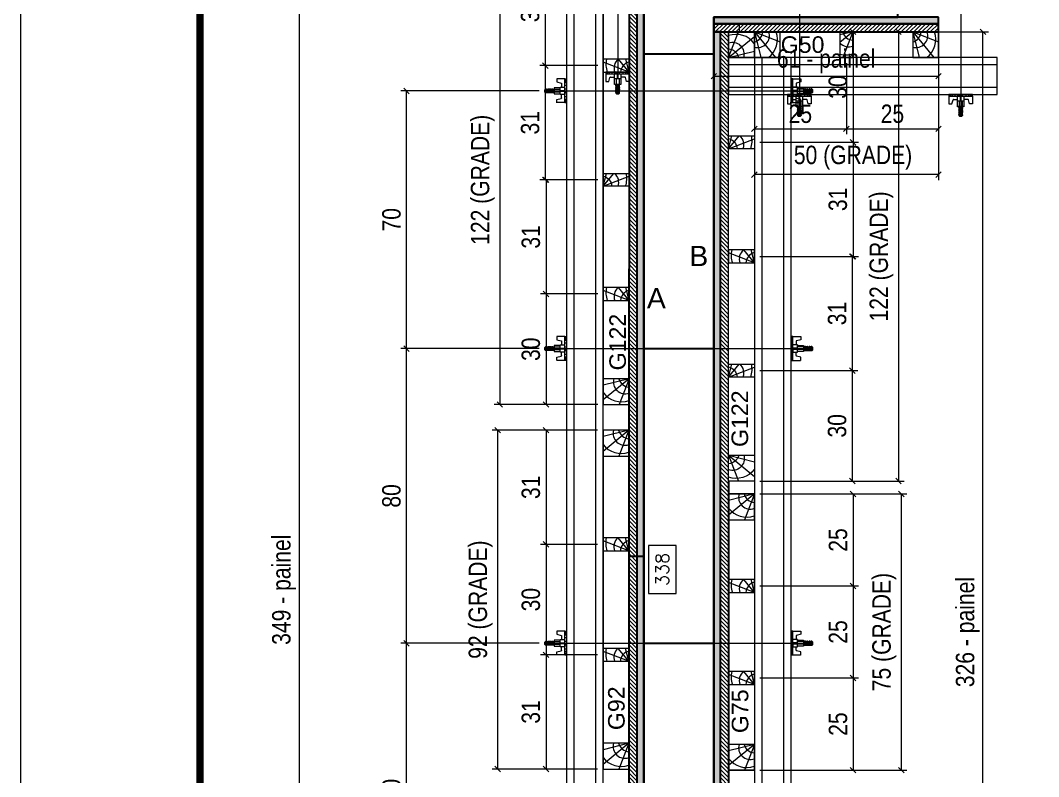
# Model space of a CAD drawing. Extents: x 28748 to 35002, y 14885 to 43501.
# Drawn here: x 28748.3 to 29173.3, y 40691.4 to 41007 of the extents above; entities that cross this region are included whole.
import ezdxf
from ezdxf.enums import TextEntityAlignment as Align

# ---------------------------------------------------------------- set-up
doc = ezdxf.new("R2010")
doc.units = 0
doc.linetypes.add('DASHED', pattern=[0.75, 0.5, -0.25])
for name, color, linetype, lineweight in [('CONCRETO', 251, 'Continuous', 25), ('Folhas', 255, 'Continuous', 9), ('Hachura', 251, 'Continuous', 9), ('Madeira', 126, 'Continuous', 18), ('Perfil Metálico', 224, 'Continuous', 18), ('Sarr 2.2x7', 40, 'Continuous', 9), ('SARRAFO DE PRESSAO', 251, 'DASHED', 9), ('Texto Seção', 7, 'Continuous', 15)]:
    doc.layers.add(name, color=color, linetype=linetype, lineweight=lineweight)
for name, color, linetype in [('COTA', 241, 'Continuous'), ('Painéis', 200, 'Continuous'), ('SARRAFO', 251, 'Continuous'), ('TEXTO_GERAL', 7, 'Continuous')]:
    doc.layers.add(name, color=color, linetype=linetype)
doc.layers.add('FELIPE', color=2, linetype='Continuous', lineweight=13, plot=False)
doc.styles.add('ARIAL', font='arial.ttf')
doc.styles.add('COTA TECNICA 2X', font='techl___.ttf', dxfattribs={"height": 10})
doc.styles.add('ROMANS', font='romans.shx')
doc.styles.add('SANSSERIF', font='sas_____.pfb')
doc.dimstyles.new('Cota Seção interna', dxfattribs={"dimtxt": 7, "dimasz": 6, "dimexe": 0.18, "dimexo": 2, "dimgap": -4, "dimtad": 3, "dimdec": 1, "dimlfac": 0.5, "dimzin": 12, "dimdsep": 46, "dimtxsty": 'ROMANS', "dimblk": 'ARCHTICK', "dimcen": 0.09, "dimse1": 1, "dimse2": 1, "dimsd1": 1, "dimsd2": 1, "dimclrd": 180, "dimclre": 5, "dimclrt": 1, "dimadec": 0, "dimazin": 3, "dimtfac": 1, "dimtdec": 1, "dimtofl": 0, "dimtmove": 0, "dimatfit": 3, "dimldrblk": 'ARCHTICK', "dimfxl": 1, "dimtolj": 1, "dimtzin": 0, "dimarcsym": 0})
doc.dimstyles.new('SECAO PILAR', dxfattribs={"dimtxt": 10, "dimasz": 3, "dimexe": 3, "dimexo": 3, "dimgap": 3, "dimtad": 1, "dimdec": 1, "dimlfac": 0.5, "dimzin": 12, "dimdsep": 46, "dimtxsty": 'COTA TECNICA 2X', "dimblk1": 'OBLIQUE', "dimblk2": 'OBLIQUE', "dimsah": 1, "dimcen": 0.9, "dimclrd": 256, "dimclre": 256, "dimclrt": 256, "dimadec": 1, "dimazin": 3, "dimtfac": 1, "dimtdec": 1, "dimtmove": 0, "dimatfit": 3, "dimfxl": 1, "dimtolj": 1, "dimtzin": 12, "dimarcsym": 0})
pattern_1 = [(315, (151466.5795, 22165.8904), (1.12253202, 1.12253202), [])]

# ---------------------------------------------------------------- blocks, each defined once
blk = doc.blocks.new('9999999999')
at = {"layer": 'Folhas'}
blk.add_lwpolyline([(98138.98, 34190.21), (99623.98, 34190.21), (99623.98, 35240.21), (98138.98, 35240.21)], close=True, dxfattribs=at)
at = {"layer": 'Folhas', "color": 30, "const_width": 3}
blk.add_lwpolyline([(98213.98, 34230.21), (99583.98, 34230.21), (99583.98, 35200.21), (98213.98, 35200.21)], close=True, dxfattribs=at)
blk = doc.blocks.new('*D10')
at = {"layer": 'COTA', "color": 180, "lineweight": -2, "transparency": 16777216}
for p, q in [((128580.3, 31195.84), (128565.3, 31195.84)), ((128565.3, 31195.84), (128565.3, 31169.84)), ((128580.3, 31169.84), (128580.3, 31195.84)), ((128565.3, 31169.84), (128580.3, 31169.84))]:
    blk.add_line(p, q, dxfattribs=at)
at = {"layer": 'Defpoints', "color": 0, "transparency": 16777216}
for p in [(128562.77, 31520.84), (128584.3, 31520.84), (128562.77, 30844.84)]:
    blk.add_point(p, dxfattribs=at)
at = {"layer": 'COTA', "color": 1, "transparency": 16777216, "insert": (128572.8, 31182.84), "char_height": 7, "attachment_point": 5, "rotation": 90, "style": 'ROMANS'}
blk.add_mtext('\\A1;338', dxfattribs=at)
blk = doc.blocks.new('_ArchTick')
at = {"color": 0, "linetype": 'ByBlock', "const_width": 0.15}
blk.add_lwpolyline([(-0.5, -0.5), (0.5, 0.5)], dxfattribs=at)
blk = doc.blocks.new('PONTALETE')
at = {"layer": 'Madeira'}
for q in [(2.71, 7), (7, 5.76), (7, 1.74)]:
    blk.add_line((0, 0), q, dxfattribs=at)
blk.add_lwpolyline([(0, 0), (7, 0), (7, 7), (0, 7)], close=True, dxfattribs=at)
for centre, radius, start, end in [((2.04, 0.06), 6.23, 37.2818, 109.0913), ((1.09, 0.9), 3.19, 343.603, 109.9847), ((-0.21, -0.78), 3.09, 14.6322, 86.0383)]:
    blk.add_arc(centre, radius, start, end, dxfattribs=at)
blk = doc.blocks.new('MEIO PONTALETE')
at = {"layer": 'Madeira'}
for q in [(2.71, 7), (3.5, 2.88), (3.5, 0.87)]:
    blk.add_line((0, 0), q, dxfattribs=at)
blk.add_lwpolyline([(0, 0), (3.5, 0), (3.5, 7), (0, 7)], close=True, dxfattribs=at)
for centre, radius, start, end in [((2.04, 0.06), 6.23, 76.4499, 109.0913), ((1.09, 0.9), 3.19, 40.9063, 109.9847), ((-0.21, -0.78), 3.09, 14.6322, 86.0383)]:
    blk.add_arc(centre, radius, start, end, dxfattribs=at)
blk = doc.blocks.new('_Oblique')
at = {"color": 0, "linetype": 'ByBlock', "lineweight": -2}
blk.add_line((-0.5, -0.5), (0.5, 0.5), dxfattribs=at)
blk = doc.blocks.new('*D16')
at = {"layer": 'COTA', "lineweight": -2, "transparency": 16777216}
for p, q in [((128625.77, 31223.84), (128679.36, 31223.84)), ((128676.36, 31223.84), (128676.36, 31173.88)), ((128625.77, 31173.88), (128679.36, 31173.88))]:
    blk.add_line(p, q, dxfattribs=at)
at = {"layer": 'Defpoints', "color": 0, "transparency": 16777216}
for p in [(128622.77, 31223.84), (128622.77, 31173.88), (128676.36, 31173.88)]:
    blk.add_point(p, dxfattribs=at)
at = {"layer": 'COTA', "lineweight": -2, "transparency": 16777216, "xscale": 3, "yscale": 3, "zscale": 3}
for p, rotation in [((128676.36, 31223.84), 90), ((128676.36, 31173.88), 270)]:
    blk.add_blockref('_Oblique', p, dxfattribs=dict(at, rotation=rotation))
at = {"layer": 'COTA', "transparency": 16777216, "insert": (128668.25, 31198.86), "char_height": 10, "attachment_point": 5, "rotation": 90, "style": 'COTA TECNICA 2X'}
blk.add_mtext('\\A1;25', dxfattribs=at)
blk = doc.blocks.new('*D17')
at = {"layer": 'COTA', "lineweight": -2, "transparency": 16777216}
for p, q in [((128625.77, 31173.88), (128679.36, 31173.88)), ((128676.36, 31173.88), (128676.36, 31123.92)), ((128625.77, 31123.92), (128679.36, 31123.92))]:
    blk.add_line(p, q, dxfattribs=at)
at = {"layer": 'Defpoints', "color": 0, "transparency": 16777216}
for p in [(128622.77, 31173.88), (128622.77, 31123.92), (128676.36, 31123.92)]:
    blk.add_point(p, dxfattribs=at)
at = {"layer": 'COTA', "lineweight": -2, "transparency": 16777216, "xscale": 3, "yscale": 3, "zscale": 3}
for p, rotation in [((128676.36, 31173.88), 90), ((128676.36, 31123.92), 270)]:
    blk.add_blockref('_Oblique', p, dxfattribs=dict(at, rotation=rotation))
at = {"layer": 'COTA', "transparency": 16777216, "insert": (128668.25, 31148.9), "char_height": 10, "attachment_point": 5, "rotation": 90, "style": 'COTA TECNICA 2X'}
blk.add_mtext('\\A1;25', dxfattribs=at)
blk = doc.blocks.new('*D18')
at = {"layer": 'COTA', "lineweight": -2, "transparency": 16777216}
for p, q in [((128625.77, 31123.92), (128679.36, 31123.92)), ((128676.36, 31123.92), (128676.36, 31073.84)), ((128625.77, 31073.84), (128679.36, 31073.84))]:
    blk.add_line(p, q, dxfattribs=at)
at = {"layer": 'Defpoints', "color": 0, "transparency": 16777216}
for p in [(128622.77, 31123.92), (128622.77, 31073.84), (128676.36, 31073.84)]:
    blk.add_point(p, dxfattribs=at)
at = {"layer": 'COTA', "lineweight": -2, "transparency": 16777216, "xscale": 3, "yscale": 3, "zscale": 3}
for p, rotation in [((128676.36, 31123.92), 90), ((128676.36, 31073.84), 270)]:
    blk.add_blockref('_Oblique', p, dxfattribs=dict(at, rotation=rotation))
at = {"layer": 'COTA', "transparency": 16777216, "insert": (128668.25, 31098.88), "char_height": 10, "attachment_point": 5, "rotation": 90, "style": 'COTA TECNICA 2X'}
blk.add_mtext('\\A1;25', dxfattribs=at)
blk = doc.blocks.new('*D19')
at = {"layer": 'COTA', "lineweight": -2, "transparency": 16777216}
for p, q in [((128625.77, 31223.84), (128705.56, 31223.84)), ((128702.56, 31223.84), (128702.56, 31073.84)), ((128625.77, 31073.84), (128705.56, 31073.84))]:
    blk.add_line(p, q, dxfattribs=at)
at = {"layer": 'Defpoints', "color": 0, "transparency": 16777216}
for p in [(128622.77, 31223.84), (128622.77, 31073.84), (128702.56, 31073.84)]:
    blk.add_point(p, dxfattribs=at)
at = {"layer": 'COTA', "lineweight": -2, "transparency": 16777216, "xscale": 3, "yscale": 3, "zscale": 3}
for p, rotation in [((128702.56, 31223.84), 90), ((128702.56, 31073.84), 270)]:
    blk.add_blockref('_Oblique', p, dxfattribs=dict(at, rotation=rotation))
at = {"layer": 'COTA', "transparency": 16777216, "insert": (128693.33, 31148.84), "char_height": 10, "attachment_point": 5, "rotation": 90, "style": 'COTA TECNICA 2X'}
blk.add_mtext('\\A1;75 (GRADE)', dxfattribs=at)
blk = doc.blocks.new('*D29')
at = {"layer": 'COTA', "lineweight": -2, "transparency": 16777216}
for p, q in [((128625.77, 31474.84), (128679.36, 31474.84)), ((128676.36, 31474.84), (128676.36, 31414.84)), ((128625.77, 31414.84), (128679.36, 31414.84))]:
    blk.add_line(p, q, dxfattribs=at)
at = {"layer": 'Defpoints', "color": 0, "transparency": 16777216}
for p in [(128622.77, 31474.84), (128622.77, 31414.84), (128676.36, 31414.84)]:
    blk.add_point(p, dxfattribs=at)
at = {"layer": 'COTA', "lineweight": -2, "transparency": 16777216, "xscale": 3, "yscale": 3, "zscale": 3}
for p, rotation in [((128676.36, 31474.84), 90), ((128676.36, 31414.84), 270)]:
    blk.add_blockref('_Oblique', p, dxfattribs=dict(at, rotation=rotation))
at = {"layer": 'COTA', "transparency": 16777216, "insert": (128668.14, 31444.84), "char_height": 10, "attachment_point": 5, "rotation": 90, "style": 'COTA TECNICA 2X'}
blk.add_mtext('\\A1;30', dxfattribs=at)
blk = doc.blocks.new('*D25')
at = {"layer": 'COTA', "linetype": 'ByBlock', "lineweight": -2, "transparency": 16777216}
for p, q in [((128625.77, 31414.84), (128679.36, 31414.84)), ((128676.36, 31414.84), (128676.36, 31352.84)), ((128625.77, 31352.84), (128679.36, 31352.84))]:
    blk.add_line(p, q, dxfattribs=at)
at = {"layer": 'Defpoints', "color": 0, "linetype": 'ByBlock', "transparency": 16777216}
for p in [(128622.77, 31414.84), (128622.77, 31352.84), (128676.36, 31352.84)]:
    blk.add_point(p, dxfattribs=at)
at = {"layer": 'COTA', "linetype": 'ByBlock', "lineweight": -2, "transparency": 16777216, "xscale": 3, "yscale": 3, "zscale": 3}
for p, rotation in [((128676.36, 31414.84), 90), ((128676.36, 31352.84), 270)]:
    blk.add_blockref('_Oblique', p, dxfattribs=dict(at, rotation=rotation))
at = {"layer": 'COTA', "linetype": 'ByBlock', "transparency": 16777216, "insert": (128668.14, 31383.84), "char_height": 10, "attachment_point": 5, "rotation": 90, "style": 'COTA TECNICA 2X'}
blk.add_mtext('\\A1;31', dxfattribs=at)
blk = doc.blocks.new('*D26')
at = {"layer": 'COTA', "linetype": 'ByBlock', "lineweight": -2, "transparency": 16777216}
for p, q in [((128625.77, 31352.84), (128678.96, 31352.84)), ((128675.96, 31352.84), (128675.96, 31290.84)), ((128625.77, 31290.84), (128678.96, 31290.84))]:
    blk.add_line(p, q, dxfattribs=at)
at = {"layer": 'Defpoints', "color": 0, "linetype": 'ByBlock', "transparency": 16777216}
for p in [(128622.77, 31352.84), (128622.77, 31290.84), (128675.96, 31290.84)]:
    blk.add_point(p, dxfattribs=at)
at = {"layer": 'COTA', "linetype": 'ByBlock', "lineweight": -2, "transparency": 16777216, "xscale": 3, "yscale": 3, "zscale": 3}
for p, rotation in [((128675.96, 31352.84), 90), ((128675.96, 31290.84), 270)]:
    blk.add_blockref('_Oblique', p, dxfattribs=dict(at, rotation=rotation))
at = {"layer": 'COTA', "linetype": 'ByBlock', "transparency": 16777216, "insert": (128667.74, 31321.84), "char_height": 10, "attachment_point": 5, "rotation": 90, "style": 'COTA TECNICA 2X'}
blk.add_mtext('\\A1;31', dxfattribs=at)
blk = doc.blocks.new('*D27')
at = {"layer": 'COTA', "linetype": 'ByBlock', "lineweight": -2, "transparency": 16777216}
for p, q in [((128625.77, 31290.84), (128678.96, 31290.84)), ((128675.96, 31290.84), (128675.96, 31230.84)), ((128625.77, 31230.84), (128678.96, 31230.84))]:
    blk.add_line(p, q, dxfattribs=at)
at = {"layer": 'Defpoints', "color": 0, "linetype": 'ByBlock', "transparency": 16777216}
for p in [(128622.77, 31290.84), (128622.77, 31230.84), (128675.96, 31230.84)]:
    blk.add_point(p, dxfattribs=at)
at = {"layer": 'COTA', "linetype": 'ByBlock', "lineweight": -2, "transparency": 16777216, "xscale": 3, "yscale": 3, "zscale": 3}
for p, rotation in [((128675.96, 31290.84), 90), ((128675.96, 31230.84), 270)]:
    blk.add_blockref('_Oblique', p, dxfattribs=dict(at, rotation=rotation))
at = {"layer": 'COTA', "linetype": 'ByBlock', "transparency": 16777216, "insert": (128667.74, 31260.84), "char_height": 10, "attachment_point": 5, "rotation": 90, "style": 'COTA TECNICA 2X'}
blk.add_mtext('\\A1;30', dxfattribs=at)
blk = doc.blocks.new('*D28')
at = {"layer": 'COTA', "lineweight": -2, "transparency": 16777216}
for p, q in [((128625.77, 31474.84), (128704.06, 31474.84)), ((128701.06, 31474.84), (128701.06, 31230.84)), ((128625.77, 31230.84), (128704.06, 31230.84))]:
    blk.add_line(p, q, dxfattribs=at)
at = {"layer": 'Defpoints', "color": 0, "transparency": 16777216}
for p in [(128622.77, 31474.84), (128622.77, 31230.84), (128701.06, 31230.84)]:
    blk.add_point(p, dxfattribs=at)
at = {"layer": 'COTA', "lineweight": -2, "transparency": 16777216, "xscale": 3, "yscale": 3, "zscale": 3}
for p, rotation in [((128701.06, 31474.84), 90), ((128701.06, 31230.84), 270)]:
    blk.add_blockref('_Oblique', p, dxfattribs=dict(at, rotation=rotation))
at = {"layer": 'COTA', "transparency": 16777216, "insert": (128691.83, 31352.84), "char_height": 10, "attachment_point": 5, "rotation": 90, "style": 'COTA TECNICA 2X'}
blk.add_mtext('\\A1;122 (GRADE)', dxfattribs=at)
blk = doc.blocks.new('*D35')
at = {"layer": 'COTA', "lineweight": -2, "transparency": 16777216}
for p, q in [((128537.77, 31516.44), (128506.26, 31516.44)), ((128509.26, 31516.44), (128509.26, 31456.44)), ((128537.77, 31456.44), (128506.26, 31456.44))]:
    blk.add_line(p, q, dxfattribs=at)
at = {"layer": 'Defpoints', "color": 0, "transparency": 16777216}
for p in [(128540.77, 31516.44), (128509.26, 31456.44), (128540.77, 31456.44)]:
    blk.add_point(p, dxfattribs=at)
at = {"layer": 'COTA', "lineweight": -2, "transparency": 16777216, "xscale": 3, "yscale": 3, "zscale": 3}
for p, rotation in [((128509.26, 31516.44), 90), ((128509.26, 31456.44), 270)]:
    blk.add_blockref('_Oblique', p, dxfattribs=dict(at, rotation=rotation))
at = {"layer": 'COTA', "transparency": 16777216, "insert": (128501.04, 31486.44), "char_height": 10, "attachment_point": 5, "rotation": 90, "style": 'COTA TECNICA 2X'}
blk.add_mtext('\\A1;30', dxfattribs=at)
blk = doc.blocks.new('*D36')
at = {"layer": 'COTA', "linetype": 'ByBlock', "lineweight": -2, "transparency": 16777216}
for p, q in [((128537.77, 31456.44), (128506.26, 31456.44)), ((128509.26, 31456.44), (128509.26, 31394.44)), ((128537.77, 31394.44), (128506.26, 31394.44))]:
    blk.add_line(p, q, dxfattribs=at)
at = {"layer": 'Defpoints', "color": 0, "linetype": 'ByBlock', "transparency": 16777216}
for p in [(128540.77, 31456.44), (128509.26, 31394.44), (128540.77, 31394.44)]:
    blk.add_point(p, dxfattribs=at)
at = {"layer": 'COTA', "linetype": 'ByBlock', "lineweight": -2, "transparency": 16777216, "xscale": 3, "yscale": 3, "zscale": 3}
for p, rotation in [((128509.26, 31456.44), 90), ((128509.26, 31394.44), 270)]:
    blk.add_blockref('_Oblique', p, dxfattribs=dict(at, rotation=rotation))
at = {"layer": 'COTA', "linetype": 'ByBlock', "transparency": 16777216, "insert": (128501.04, 31425.44), "char_height": 10, "attachment_point": 5, "rotation": 90, "style": 'COTA TECNICA 2X'}
blk.add_mtext('\\A1;31', dxfattribs=at)
blk = doc.blocks.new('*D37')
at = {"layer": 'COTA', "linetype": 'ByBlock', "lineweight": -2, "transparency": 16777216}
for p, q in [((128537.77, 31394.44), (128506.66, 31394.44)), ((128509.66, 31394.44), (128509.66, 31332.44)), ((128537.77, 31332.44), (128506.66, 31332.44))]:
    blk.add_line(p, q, dxfattribs=at)
at = {"layer": 'Defpoints', "color": 0, "linetype": 'ByBlock', "transparency": 16777216}
for p in [(128540.77, 31394.44), (128509.66, 31332.44), (128540.77, 31332.44)]:
    blk.add_point(p, dxfattribs=at)
at = {"layer": 'COTA', "linetype": 'ByBlock', "lineweight": -2, "transparency": 16777216, "xscale": 3, "yscale": 3, "zscale": 3}
for p, rotation in [((128509.66, 31394.44), 90), ((128509.66, 31332.44), 270)]:
    blk.add_blockref('_Oblique', p, dxfattribs=dict(at, rotation=rotation))
at = {"layer": 'COTA', "linetype": 'ByBlock', "transparency": 16777216, "insert": (128501.44, 31363.44), "char_height": 10, "attachment_point": 5, "rotation": 90, "style": 'COTA TECNICA 2X'}
blk.add_mtext('\\A1;31', dxfattribs=at)
blk = doc.blocks.new('*D38')
at = {"layer": 'COTA', "linetype": 'ByBlock', "lineweight": -2, "transparency": 16777216}
for p, q in [((128537.77, 31332.44), (128506.66, 31332.44)), ((128509.66, 31332.44), (128509.66, 31272.44)), ((128537.77, 31272.44), (128506.66, 31272.44))]:
    blk.add_line(p, q, dxfattribs=at)
at = {"layer": 'Defpoints', "color": 0, "linetype": 'ByBlock', "transparency": 16777216}
for p in [(128540.77, 31332.44), (128509.66, 31272.44), (128540.77, 31272.44)]:
    blk.add_point(p, dxfattribs=at)
at = {"layer": 'COTA', "linetype": 'ByBlock', "lineweight": -2, "transparency": 16777216, "xscale": 3, "yscale": 3, "zscale": 3}
for p, rotation in [((128509.66, 31332.44), 90), ((128509.66, 31272.44), 270)]:
    blk.add_blockref('_Oblique', p, dxfattribs=dict(at, rotation=rotation))
at = {"layer": 'COTA', "linetype": 'ByBlock', "transparency": 16777216, "insert": (128501.44, 31302.44), "char_height": 10, "attachment_point": 5, "rotation": 90, "style": 'COTA TECNICA 2X'}
blk.add_mtext('\\A1;30', dxfattribs=at)
blk = doc.blocks.new('*D39')
at = {"layer": 'COTA', "lineweight": -2, "transparency": 16777216}
for p, q in [((128537.77, 31516.44), (128481.56, 31516.44)), ((128484.56, 31516.44), (128484.56, 31272.44)), ((128537.77, 31272.44), (128481.56, 31272.44))]:
    blk.add_line(p, q, dxfattribs=at)
at = {"layer": 'Defpoints', "color": 0, "transparency": 16777216}
for p in [(128540.77, 31516.44), (128484.56, 31272.44), (128540.77, 31272.44)]:
    blk.add_point(p, dxfattribs=at)
at = {"layer": 'COTA', "lineweight": -2, "transparency": 16777216, "xscale": 3, "yscale": 3, "zscale": 3}
for p, rotation in [((128484.56, 31516.44), 90), ((128484.56, 31272.44), 270)]:
    blk.add_blockref('_Oblique', p, dxfattribs=dict(at, rotation=rotation))
at = {"layer": 'COTA', "transparency": 16777216, "insert": (128475.34, 31394.44), "char_height": 10, "attachment_point": 5, "rotation": 90, "style": 'COTA TECNICA 2X'}
blk.add_mtext('\\A1;122 (GRADE)', dxfattribs=at)
blk = doc.blocks.new('*D94')
at = {"layer": 'COTA', "linetype": 'ByBlock', "lineweight": -2, "transparency": 16777216}
for p, q in [((128537.63, 31258.46), (128506.66, 31258.46)), ((128509.66, 31258.46), (128509.66, 31196.46)), ((128537.63, 31196.46), (128506.66, 31196.46))]:
    blk.add_line(p, q, dxfattribs=at)
at = {"layer": 'Defpoints', "color": 0, "linetype": 'ByBlock', "transparency": 16777216}
for p in [(128540.63, 31258.46), (128509.66, 31196.46), (128540.63, 31196.46)]:
    blk.add_point(p, dxfattribs=at)
at = {"layer": 'COTA', "linetype": 'ByBlock', "lineweight": -2, "transparency": 16777216, "xscale": 3, "yscale": 3, "zscale": 3}
for p, rotation in [((128509.66, 31258.46), 90), ((128509.66, 31196.46), 270)]:
    blk.add_blockref('_Oblique', p, dxfattribs=dict(at, rotation=rotation))
at = {"layer": 'COTA', "linetype": 'ByBlock', "transparency": 16777216, "insert": (128501.44, 31227.46), "char_height": 10, "attachment_point": 5, "rotation": 90, "style": 'COTA TECNICA 2X'}
blk.add_mtext('\\A1;31', dxfattribs=at)
blk = doc.blocks.new('*D40')
at = {"layer": 'COTA', "linetype": 'ByBlock', "lineweight": -2, "transparency": 16777216}
for p, q in [((128537.63, 31196.46), (128506.66, 31196.46)), ((128509.66, 31196.46), (128509.66, 31136.46)), ((128537.63, 31136.46), (128506.66, 31136.46))]:
    blk.add_line(p, q, dxfattribs=at)
at = {"layer": 'Defpoints', "color": 0, "linetype": 'ByBlock', "transparency": 16777216}
for p in [(128540.63, 31196.46), (128509.66, 31136.46), (128540.63, 31136.46)]:
    blk.add_point(p, dxfattribs=at)
at = {"layer": 'COTA', "linetype": 'ByBlock', "lineweight": -2, "transparency": 16777216, "xscale": 3, "yscale": 3, "zscale": 3}
for p, rotation in [((128509.66, 31196.46), 90), ((128509.66, 31136.46), 270)]:
    blk.add_blockref('_Oblique', p, dxfattribs=dict(at, rotation=rotation))
at = {"layer": 'COTA', "linetype": 'ByBlock', "transparency": 16777216, "insert": (128501.44, 31166.46), "char_height": 10, "attachment_point": 5, "rotation": 90, "style": 'COTA TECNICA 2X'}
blk.add_mtext('\\A1;30', dxfattribs=at)
blk = doc.blocks.new('*D96')
at = {"layer": 'COTA', "linetype": 'ByBlock', "lineweight": -2, "transparency": 16777216}
for p, q in [((128537.63, 31136.46), (128506.66, 31136.46)), ((128509.66, 31136.46), (128509.66, 31074.46)), ((128537.63, 31074.46), (128506.66, 31074.46))]:
    blk.add_line(p, q, dxfattribs=at)
at = {"layer": 'Defpoints', "color": 0, "linetype": 'ByBlock', "transparency": 16777216}
for p in [(128540.63, 31136.46), (128509.66, 31074.46), (128540.63, 31074.46)]:
    blk.add_point(p, dxfattribs=at)
at = {"layer": 'COTA', "linetype": 'ByBlock', "lineweight": -2, "transparency": 16777216, "xscale": 3, "yscale": 3, "zscale": 3}
for p, rotation in [((128509.66, 31136.46), 90), ((128509.66, 31074.46), 270)]:
    blk.add_blockref('_Oblique', p, dxfattribs=dict(at, rotation=rotation))
at = {"layer": 'COTA', "linetype": 'ByBlock', "transparency": 16777216, "insert": (128501.44, 31105.46), "char_height": 10, "attachment_point": 5, "rotation": 90, "style": 'COTA TECNICA 2X'}
blk.add_mtext('\\A1;31', dxfattribs=at)
blk = doc.blocks.new('*D95')
at = {"layer": 'COTA', "lineweight": -2, "transparency": 16777216}
for p, q in [((128537.63, 31258.46), (128480.37, 31258.46)), ((128483.37, 31258.46), (128483.37, 31074.46)), ((128537.63, 31074.46), (128480.37, 31074.46))]:
    blk.add_line(p, q, dxfattribs=at)
at = {"layer": 'Defpoints', "color": 0, "transparency": 16777216}
for p in [(128540.63, 31258.46), (128483.37, 31074.46), (128540.63, 31074.46)]:
    blk.add_point(p, dxfattribs=at)
at = {"layer": 'COTA', "lineweight": -2, "transparency": 16777216, "xscale": 3, "yscale": 3, "zscale": 3}
for p, rotation in [((128483.37, 31258.46), 90), ((128483.37, 31074.46), 270)]:
    blk.add_blockref('_Oblique', p, dxfattribs=dict(at, rotation=rotation))
at = {"layer": 'COTA', "transparency": 16777216, "insert": (128474.14, 31166.46), "char_height": 10, "attachment_point": 5, "rotation": 90, "style": 'COTA TECNICA 2X'}
blk.add_mtext('\\A1;92 (GRADE)', dxfattribs=at)
blk = doc.blocks.new('*D41')
at = {"layer": 'COTA', "lineweight": -2, "transparency": 16777216}
for p, q in [((128622.77, 31457.84), (128622.77, 31394.25)), ((128722.77, 31457.84), (128722.77, 31394.25)), ((128722.77, 31397.25), (128622.77, 31397.25))]:
    blk.add_line(p, q, dxfattribs=at)
at = {"layer": 'Defpoints', "color": 0, "transparency": 16777216}
for p in [(128622.77, 31460.84), (128722.77, 31460.84), (128622.77, 31397.25)]:
    blk.add_point(p, dxfattribs=at)
at = {"layer": 'COTA', "lineweight": -2, "transparency": 16777216, "xscale": 3, "yscale": 3, "zscale": 3, "rotation": 180}
blk.add_blockref('_Oblique', (128622.77, 31397.25), dxfattribs=at)
at = {"layer": 'COTA', "lineweight": -2, "transparency": 16777216, "xscale": 3, "yscale": 3, "zscale": 3}
blk.add_blockref('_Oblique', (128722.77, 31397.25), dxfattribs=at)
at = {"layer": 'COTA', "transparency": 16777216, "insert": (128676.36, 31406.47), "char_height": 10, "attachment_point": 5, "style": 'COTA TECNICA 2X'}
blk.add_mtext('\\A1;50 (GRADE)', dxfattribs=at)
blk = doc.blocks.new('*D42')
at = {"layer": 'COTA', "lineweight": -2, "transparency": 16777216}
for p, q in [((128622.77, 31457.84), (128622.77, 31419.16)), ((128672.77, 31457.84), (128672.77, 31419.16)), ((128622.77, 31422.16), (128672.77, 31422.16))]:
    blk.add_line(p, q, dxfattribs=at)
at = {"layer": 'Defpoints', "color": 0, "transparency": 16777216}
for p in [(128622.77, 31460.84), (128672.77, 31460.84), (128672.77, 31422.16)]:
    blk.add_point(p, dxfattribs=at)
at = {"layer": 'COTA', "lineweight": -2, "transparency": 16777216, "xscale": 3, "yscale": 3, "zscale": 3, "rotation": 180}
blk.add_blockref('_Oblique', (128622.77, 31422.16), dxfattribs=at)
at = {"layer": 'COTA', "lineweight": -2, "transparency": 16777216, "xscale": 3, "yscale": 3, "zscale": 3}
blk.add_blockref('_Oblique', (128672.77, 31422.16), dxfattribs=at)
at = {"layer": 'COTA', "transparency": 16777216, "insert": (128647.77, 31430.27), "char_height": 10, "attachment_point": 5, "style": 'COTA TECNICA 2X'}
blk.add_mtext('\\A1;25', dxfattribs=at)
blk = doc.blocks.new('*D43')
at = {"layer": 'COTA', "lineweight": -2, "transparency": 16777216}
for p, q in [((128672.77, 31457.84), (128672.77, 31419.16)), ((128722.77, 31457.84), (128722.77, 31419.16)), ((128672.77, 31422.16), (128722.77, 31422.16))]:
    blk.add_line(p, q, dxfattribs=at)
at = {"layer": 'Defpoints', "color": 0, "transparency": 16777216}
for p in [(128672.77, 31460.84), (128722.77, 31460.84), (128722.77, 31422.16)]:
    blk.add_point(p, dxfattribs=at)
at = {"layer": 'COTA', "lineweight": -2, "transparency": 16777216, "xscale": 3, "yscale": 3, "zscale": 3, "rotation": 180}
blk.add_blockref('_Oblique', (128672.77, 31422.16), dxfattribs=at)
at = {"layer": 'COTA', "lineweight": -2, "transparency": 16777216, "xscale": 3, "yscale": 3, "zscale": 3}
blk.add_blockref('_Oblique', (128722.77, 31422.16), dxfattribs=at)
at = {"layer": 'COTA', "transparency": 16777216, "insert": (128697.77, 31430.27), "char_height": 10, "attachment_point": 5, "style": 'COTA TECNICA 2X'}
blk.add_mtext('\\A1;25', dxfattribs=at)
blk = doc.blocks.new('C')
at = {"layer": 'Hachura', "color": 0}
for p, q in [((0, 3.22), (0, -3.22)), ((0.45, 3.22), (0, 3.22)), ((0.46, 3.16), (0, 3.16)), ((0.46, 3.05), (0, 3.05)), ((0.46, 2.88), (0, 2.88)), ((0.45, -3.23), (0.45, 3.22)), ((0.45, 3.22), (2.58, 3.22)), ((2.58, 3.22), (2.58, 2.39)), ((0, 2.75), (0, -1.16)), ((0.46, 2.65), (0, 2.65)), ((0.46, 2.23), (0, 2.23)), ((0.46, 1.51), (0, 1.51)), ((0.39, 0.49), (0.17, 0.49)), ((1.74, 0.97), (0.45, 0.97)), ((1.45, 0.1), (0.45, 0.1)), ((1.35, 1.94), (1.35, 0.96)), ((2.58, 2.39), (1.47, 2.09)), ((1.74, -0.97), (1.74, 0.97)), ((1.74, 0.97), (1.74, 0.84)), ((1.74, 0.97), (1.74, 0.84)), ((1.74, 0.84), (3.35, 0.84)), ((3.35, 0.45), (1.74, 0.45)), ((3.32, 0.84), (3.32, -0.84)), ((3.35, 0.84), (3.35, -0.84)), ((3.68, 0.45), (3.35, 0.45)), ((3.84, -0.52), (3.35, 0.45)), ((3.35, 0.06), (3.67, -0.57)), ((3.68, 0.45), (4.16, -0.52)), ((3.72, 0.5), (4.25, -0.57)), ((4.37, -0.55), (3.83, 0.53)), ((4.15, 0.45), (3.93, 0.45)), ((4.42, -0.52), (3.93, 0.45)), ((4.15, 0.45), (4.26, 0.45)), ((4.26, 0.45), (4.74, -0.52)), ((4.3, 0.5), (4.83, -0.57)), ((4.95, -0.55), (4.41, 0.53)), ((4.51, 0.45), (4.84, 0.45)), ((5, -0.52), (4.51, 0.45)), ((4.84, 0.45), (5.32, -0.52)), ((4.88, 0.5), (5.41, -0.57)), ((5.53, -0.55), (4.99, 0.53)), ((5.58, -0.52), (5.09, 0.45)), ((5.42, 0.45), (5.09, 0.45)), ((5.58, -0.52), (5.09, 0.45)), ((5.42, 0.45), (5.74, -0.19)), ((5.46, 0.5), (5.74, -0.07)), ((5.74, 0.19), (5.57, 0.53)), ((5.74, 0.32), (5.68, 0.45)), ((5.68, 0.45), (5.74, 0.45)), ((5.74, 0.45), (5.9, 0.29)), ((5.74, 0.45), (5.74, -0.52)), ((5.9, -0.36), (5.9, 0.29)), ((0.45, 0), (0, 0)), ((0.46, -1.52), (0, -1.52)), ((0.46, -2.23), (0, -2.23)), ((0.46, -2.65), (0, -2.65)), ((0.08, -0.48), (0.29, -0.48)), ((0.29, -0.48), (0.4, -0.48)), ((0.45, 0), (0.45, -0.97)), ((0.45, -0.16), (1.45, -0.16)), ((0.45, -0.65), (0.45, -0.32)), ((0.45, -3.23), (0.45, -0.65)), ((0.45, -0.97), (1.74, -0.97)), ((1.35, -1.94), (1.35, -0.97)), ((2.58, -2.39), (1.47, -2.1)), ((3.35, -0.32), (1.74, -0.32)), ((3.35, -0.84), (1.74, -0.84)), ((2.58, -3.23), (2.58, -2.39)), ((3.35, -0.07), (3.58, -0.52)), ((3.35, -0.52), (3.58, -0.52)), ((3.84, -0.52), (4.16, -0.52)), ((4.42, -0.52), (4.74, -0.52)), ((4.63, -0.52), (4.74, -0.52)), ((5, -0.52), (5.32, -0.52)), ((5.58, -0.52), (5.74, -0.52)), ((5.74, -0.52), (5.9, -0.36)), ((5.74, -0.52), (5.74, -0.52)), ((0.46, -2.88), (0, -2.88)), ((0.46, -3.05), (0, -3.05)), ((0.46, -3.16), (0, -3.16)), ((0, -3.22), (2.57, -3.22))]:
    blk.add_line(p, q, dxfattribs=at)
for centre, radius, start, end in [((1.52, 1.94), 0.161, 104.7436, 180), ((1.44, -0.03), 0.129, 272.695, 87.305), ((3.81, 0.39), 0.143, 25.5688, 154.4312), ((4.39, 0.39), 0.143, 25.5688, 154.4312), ((4.97, 0.39), 0.143, 25.5688, 154.4312), ((5.55, 0.39), 0.143, 25.5688, 154.4312), ((0.17, -0.37), 0.174, 221.744, 317.8592), ((1.52, -1.94), 0.161, 180, 255.2564), ((3.71, -0.4), 0.174, 222.1408, 318.256), ((4.29, -0.4), 0.174, 222.1408, 318.256), ((4.87, -0.4), 0.174, 222.1408, 318.256), ((5.45, -0.4), 0.174, 222.1408, 318.256), ((5.61, -0.4), 0.174, 317.8592, 318.256)]:
    blk.add_arc(centre, radius, start, end, dxfattribs=at)
blk = doc.blocks.new('*D45')
at = {"layer": 'COTA', "lineweight": -2, "transparency": 16777216}
for p, q in [((128505.97, 31142.78), (128430.87, 31142.78)), ((128433.87, 30982.78), (128433.87, 31142.78)), ((128505.97, 30982.78), (128430.87, 30982.78))]:
    blk.add_line(p, q, dxfattribs=at)
at = {"layer": 'Defpoints', "color": 0, "transparency": 16777216}
for p in [(128433.87, 31142.78), (128508.97, 31142.78), (128508.97, 30982.78)]:
    blk.add_point(p, dxfattribs=at)
at = {"layer": 'COTA', "lineweight": -2, "transparency": 16777216, "xscale": 3, "yscale": 3, "zscale": 3}
for p, rotation in [((128433.87, 31142.78), 90), ((128433.87, 30982.78), 270)]:
    blk.add_blockref('_Oblique', p, dxfattribs=dict(at, rotation=rotation))
at = {"layer": 'COTA', "transparency": 16777216, "insert": (128425.75, 31062.78), "char_height": 10, "attachment_point": 5, "rotation": 90, "style": 'COTA TECNICA 2X'}
blk.add_mtext('\\A1;80', dxfattribs=at)
blk = doc.blocks.new('*D46')
at = {"layer": 'COTA', "lineweight": -2, "transparency": 16777216}
for p, q in [((128505.97, 31302.78), (128430.87, 31302.78)), ((128433.87, 31142.78), (128433.87, 31302.78)), ((128505.97, 31142.78), (128430.87, 31142.78))]:
    blk.add_line(p, q, dxfattribs=at)
at = {"layer": 'Defpoints', "color": 0, "transparency": 16777216}
for p in [(128433.87, 31302.78), (128508.97, 31302.78), (128508.97, 31142.78)]:
    blk.add_point(p, dxfattribs=at)
at = {"layer": 'COTA', "lineweight": -2, "transparency": 16777216, "xscale": 3, "yscale": 3, "zscale": 3}
for p, rotation in [((128433.87, 31302.78), 90), ((128433.87, 31142.78), 270)]:
    blk.add_blockref('_Oblique', p, dxfattribs=dict(at, rotation=rotation))
at = {"layer": 'COTA', "transparency": 16777216, "insert": (128425.75, 31222.78), "char_height": 10, "attachment_point": 5, "rotation": 90, "style": 'COTA TECNICA 2X'}
blk.add_mtext('\\A1;80', dxfattribs=at)
blk = doc.blocks.new('*D47')
at = {"layer": 'COTA', "lineweight": -2, "transparency": 16777216}
for p, q in [((128505.97, 31442.72), (128430.87, 31442.72)), ((128433.87, 31302.78), (128433.87, 31442.72)), ((128505.97, 31302.78), (128430.87, 31302.78))]:
    blk.add_line(p, q, dxfattribs=at)
at = {"layer": 'Defpoints', "color": 0, "transparency": 16777216}
for p in [(128433.87, 31442.72), (128508.97, 31442.72), (128508.97, 31302.78)]:
    blk.add_point(p, dxfattribs=at)
at = {"layer": 'COTA', "lineweight": -2, "transparency": 16777216, "xscale": 3, "yscale": 3, "zscale": 3}
for p, rotation in [((128433.87, 31442.72), 90), ((128433.87, 31302.78), 270)]:
    blk.add_blockref('_Oblique', p, dxfattribs=dict(at, rotation=rotation))
at = {"layer": 'COTA', "transparency": 16777216, "insert": (128425.77, 31372.75), "char_height": 10, "attachment_point": 5, "rotation": 90, "style": 'COTA TECNICA 2X'}
blk.add_mtext('\\A1;70', dxfattribs=at)
blk = doc.blocks.new('*D48')
at = {"layer": 'COTA', "lineweight": -2, "transparency": 16777216}
for p, q in [((128551.77, 31520.84), (128372.67, 31520.84)), ((128375.67, 31520.84), (128375.67, 30822.84)), ((128551.77, 30822.84), (128372.67, 30822.84))]:
    blk.add_line(p, q, dxfattribs=at)
at = {"layer": 'Defpoints', "color": 0, "transparency": 16777216}
for p in [(128554.77, 31520.84), (128375.67, 30822.84), (128554.77, 30822.84)]:
    blk.add_point(p, dxfattribs=at)
at = {"layer": 'COTA', "lineweight": -2, "transparency": 16777216, "xscale": 3, "yscale": 3, "zscale": 3}
for p, rotation in [((128375.67, 31520.84), 90), ((128375.67, 30822.84), 270)]:
    blk.add_blockref('_Oblique', p, dxfattribs=dict(at, rotation=rotation))
at = {"layer": 'COTA', "transparency": 16777216, "insert": (128367.42, 31171.84), "char_height": 10, "attachment_point": 5, "rotation": 90, "style": 'COTA TECNICA 2X'}
blk.add_mtext('\\A1;349 - painel', dxfattribs=at)
blk = doc.blocks.new('*D49')
at = {"layer": 'COTA', "lineweight": -2, "transparency": 16777216}
for p, q in [((128611.77, 31474.84), (128749.92, 31474.84)), ((128746.92, 30822.84), (128746.92, 31474.84)), ((128611.77, 30822.84), (128749.92, 30822.84))]:
    blk.add_line(p, q, dxfattribs=at)
at = {"layer": 'Defpoints', "color": 0, "transparency": 16777216}
for p in [(128608.77, 31474.84), (128746.92, 31474.84), (128608.77, 30822.84)]:
    blk.add_point(p, dxfattribs=at)
at = {"layer": 'COTA', "lineweight": -2, "transparency": 16777216, "xscale": 3, "yscale": 3, "zscale": 3}
for p, rotation in [((128746.92, 31474.84), 90), ((128746.92, 30822.84), 270)]:
    blk.add_blockref('_Oblique', p, dxfattribs=dict(at, rotation=rotation))
at = {"layer": 'COTA', "transparency": 16777216, "insert": (128738.7, 31148.84), "char_height": 10, "attachment_point": 5, "rotation": 90, "style": 'COTA TECNICA 2X'}
blk.add_mtext('\\A1;326 - painel', dxfattribs=at)
blk = doc.blocks.new('*D50')
at = {"layer": 'COTA', "lineweight": -2, "transparency": 16777216}
for p, q in [((128600.77, 31479.84), (128600.77, 31447.73)), ((128722.77, 31479.84), (128722.77, 31447.73)), ((128600.77, 31450.73), (128722.77, 31450.73))]:
    blk.add_line(p, q, dxfattribs=at)
at = {"layer": 'Defpoints', "color": 0, "transparency": 16777216}
for p in [(128600.77, 31482.84), (128722.77, 31482.84), (128722.77, 31450.73)]:
    blk.add_point(p, dxfattribs=at)
at = {"layer": 'COTA', "lineweight": -2, "transparency": 16777216, "xscale": 3, "yscale": 3, "zscale": 3, "rotation": 180}
blk.add_blockref('_Oblique', (128600.77, 31450.73), dxfattribs=at)
at = {"layer": 'COTA', "lineweight": -2, "transparency": 16777216, "xscale": 3, "yscale": 3, "zscale": 3}
blk.add_blockref('_Oblique', (128722.77, 31450.73), dxfattribs=at)
at = {"layer": 'COTA', "transparency": 16777216, "insert": (128661.77, 31458.83), "char_height": 10, "attachment_point": 5, "style": 'COTA TECNICA 2X'}
blk.add_mtext('\\A1;61 - painel', dxfattribs=at)
blk = doc.blocks.new('secao')
at = {"layer": 'Hachura'}
h = blk.add_hatch(dxfattribs=at)
h.set_pattern_fill('ANSI31', color=256, scale=0.5, angle=270, style=0)
h.set_pattern_definition(pattern_1)
h.paths.add_polyline_path([(128559.17, 31520.84), (128554.77, 31520.84), (128554.77, 30822.84), (128559.17, 30822.84)])
h = blk.add_hatch(color=256, dxfattribs=at)
h.dxf.hatch_style = 1
h.paths.add_polyline_path([(128562.77, 31520.84), (128562.77, 30822.84), (128559.17, 30822.84), (128559.17, 31520.84)])
h = blk.add_hatch(color=256, dxfattribs=at)
h.dxf.hatch_style = 1
h.paths.add_polyline_path([(128722.77, 31482.84), (128600.77, 31482.84), (128600.77, 31479.24), (128722.77, 31479.24)])
h = blk.add_hatch(dxfattribs=at)
h.set_pattern_fill('ANSI31', color=256, scale=0.5, angle=360, style=0)
h.set_pattern_definition([(45, (137770.7232, 54370.6503), (-1.12253202, 1.12253202), [])])
h.paths.add_polyline_path([(128722.77, 31479.24), (128722.77, 31474.84), (128600.77, 31474.84), (128600.77, 31479.24)])
h = blk.add_hatch(color=256, dxfattribs=at)
h.dxf.hatch_style = 1
h.paths.add_polyline_path([(128600.77, 31474.84), (128600.77, 30822.84), (128604.37, 30822.84), (128604.37, 31474.84)])
h = blk.add_hatch(dxfattribs=at)
h.set_pattern_fill('ANSI31', color=256, scale=0.5, angle=270, style=0)
h.set_pattern_definition(pattern_1)
h.paths.add_polyline_path([(128604.37, 31474.84), (128608.77, 31474.84), (128608.77, 30822.84), (128604.37, 30822.84)])
at = {"layer": 'CONCRETO', "color": 2}
blk.add_lwpolyline([(128562.77, 30844.84), (128600.77, 30844.84), (128600.77, 31482.84), (128700.77, 31482.84), (128700.77, 31520.84), (128562.77, 31520.84)], close=True, dxfattribs=at)
at = {"layer": 'FELIPE'}
blk.add_line((128604.37, 31449.91), (128604.37, 31446.36), dxfattribs=at)
at = {"layer": 'Hachura'}
for p, q in [((128548.57, 31585.74), (128548.56, 31452.94)), ((128647.24, 31573.64), (128647.23, 31433.84)), ((128734.86, 31573.64), (128734.85, 31433.84)), ((128509.97, 31442.79), (128649.77, 31442.78)), ((128509.97, 31302.85), (128649.77, 31302.84)), ((128509.97, 31142.85), (128649.77, 31142.84))]:
    blk.add_line(p, q, dxfattribs=at)
at = {"layer": 'Madeira'}
for points in [[(128540.77, 31272.44), (128554.77, 31272.44), (128554.77, 31516.44), (128540.77, 31516.44)], [(128622.77, 31230.84), (128608.77, 31230.84), (128608.77, 31474.84), (128622.77, 31474.84)], [(128622.77, 31460.84), (128622.77, 31474.84), (128722.77, 31474.84), (128722.77, 31460.84)], [(128540.63, 31074.46), (128554.63, 31074.46), (128554.63, 31258.46), (128540.63, 31258.46)], [(128608.77, 31223.84), (128622.77, 31223.84), (128622.77, 31073.84), (128608.77, 31073.84)]]:
    blk.add_lwpolyline(points, close=True, dxfattribs=at)
at = {"layer": 'Painéis', "linetype": 'ByBlock'}
for p, q in [((128562.77, 31462.84), (128600.77, 31462.84)), ((128562.77, 31302.84), (128600.77, 31302.84)), ((128554.63, 31272.44), (128554.63, 31066.84)), ((128608.77, 31230.84), (128608.77, 31066.84)), ((128562.77, 31142.84), (128600.77, 31142.84))]:
    blk.add_line(p, q, dxfattribs=at)
at = {"layer": 'Painéis'}
blk.add_line((128562.77, 31189.84), (128554.37, 31189.84), dxfattribs=at)
for points in [[(128562.77, 31520.84), (128554.77, 31520.84), (128554.37, 30822.84), (128562.77, 30822.84)], [(128562.77, 31520.84), (128562.77, 30822.84), (128559.17, 30822.84), (128559.17, 31520.84)], [(128722.77, 31482.84), (128600.77, 31482.84), (128600.77, 31479.24), (128722.77, 31479.24)], [(128600.77, 31474.84), (128600.77, 30822.84), (128604.37, 30822.84), (128604.37, 31474.84)]]:
    blk.add_lwpolyline(points, close=True, dxfattribs=at)
at = {"layer": 'Perfil Metálico'}
for points in [[(128540.77, 31568.75), (128520.77, 31568.75), (128520.77, 30798.47), (128540.77, 30798.47)], [(128524.77, 30798.47), (128536.77, 30798.47), (128536.77, 31568.75), (128524.77, 31568.75)], [(128754.71, 31440.84), (128754.71, 31460.84), (128608.77, 31460.84), (128608.77, 31440.84)], [(128608.77, 31456.84), (128608.77, 31444.84), (128754.71, 31444.84), (128754.71, 31456.84)], [(128642.77, 31460.84), (128622.77, 31460.84), (128622.77, 30798.47), (128642.77, 30798.47)], [(128626.77, 30798.47), (128638.77, 30798.47), (128638.77, 31460.84), (128626.77, 31460.84)]]:
    blk.add_lwpolyline(points, close=True, dxfattribs=at)
at = {"layer": 'Sarr 2.2x7'}
blk.add_line((128614.77, 31474.84), (128614.77, 31479.24), dxfattribs=at)
for points in [[(128600.77, 31474.84), (128600.77, 31479.24), (128722.77, 31479.24), (128722.77, 31474.84)], [(128604.37, 31474.84), (128604.37, 30822.84), (128608.77, 30822.84), (128608.77, 31474.84)]]:
    blk.add_lwpolyline(points, close=True, dxfattribs=at)
at = {"layer": 'SARRAFO'}
blk.add_lwpolyline([(128600.77, 31474.84), (128722.77, 31474.84), (128722.77, 31479.24), (128600.77, 31479.24)], close=True, dxfattribs=at)
at = {"layer": 'Hachura', "linetype": 'Continuous', "xscale": 2, "yscale": 2, "zscale": 2, "rotation": 270}
for p in [(128548.57, 31452.94), (128647.24, 31440.84), (128734.86, 31440.84)]:
    blk.add_blockref('C', p, dxfattribs=at)
at = {"layer": 'Hachura', "linetype": 'Continuous', "yscale": 2, "zscale": 2}
for p, xscale in [((128520.77, 31442.79), -2), ((128642.77, 31442.79), 2), ((128520.77, 31302.85), -2), ((128642.77, 31302.85), 2), ((128520.77, 31142.85), -2), ((128642.77, 31142.85), 2)]:
    blk.add_blockref('C', p, dxfattribs=dict(at, xscale=xscale))
at = {"layer": 'Madeira', "xscale": 2, "yscale": 2, "zscale": 2}
blk.add_blockref('PONTALETE', (128608.77, 31460.84), dxfattribs=at)
at = {"layer": 'Madeira'}
for name, p, xscale, yscale, zscale, rotation in [('PONTALETE', (128622.77, 31474.84), 2, 2, 2, 270), ('MEIO PONTALETE', (128676.27, 31474.84), 1.999999997962732, 1.999999997962732, 1.999999997962732, 179.9999999999999), ('PONTALETE', (128708.77, 31474.84), 2, 2, 2, 270), ('MEIO PONTALETE', (128554.77, 31452.94), 1.999999997962732, 1.999999997962732, 1.999999997962732, 90.00000000000001), ('MEIO PONTALETE', (128608.77, 31411.34), -1.999999997962732, 1.999999997962732, 1.999999997962732, 270), ('MEIO PONTALETE', (128540.77, 31390.94), -1.999999997962732, 1.999999997962732, 1.999999997962732, 270), ('MEIO PONTALETE', (128622.77, 31349.34), 1.999999997962732, 1.999999997962732, 1.999999997962732, 90), ('MEIO PONTALETE', (128554.77, 31328.94), 1.999999997962732, 1.999999997962732, 1.999999997962732, 90.00000000000001), ('MEIO PONTALETE', (128608.77, 31287.34), -1.999999997962732, 1.999999997962732, 1.999999997962732, 270), ('PONTALETE', (128554.77, 31286.44), 2, 2, 2, 180), ('PONTALETE', (128554.63, 31258.46), 2, 2, 2, 179.9999999999999), ('PONTALETE', (128608.77, 31244.84), -2, 2, 2, 180), ('PONTALETE', (128622.77, 31223.84), 2, 2, 2, 180), ('MEIO PONTALETE', (128554.63, 31192.96), 1.999999997962732, 1.999999997962732, 1.999999997962732, 90), ('MEIO PONTALETE', (128622.77, 31170.38), 1.999999997962732, 1.999999997962732, 1.999999997962732, 89.9999999999999), ('MEIO PONTALETE', (128554.63, 31132.96), 1.999999997962732, 1.999999997962732, 1.999999997962732, 90), ('MEIO PONTALETE', (128622.77, 31120.42), 1.999999997962732, 1.999999997962732, 1.999999997962732, 89.9999999999999), ('PONTALETE', (128554.63, 31088.46), 2, 2, 2, 179.9999999999999), ('PONTALETE', (128622.77, 31087.84), 2, 2, 2, 180)]:
    blk.add_blockref(name, p, dxfattribs=dict(at, xscale=xscale, yscale=yscale, zscale=zscale, rotation=rotation))
at = {"layer": 'Texto Seção', "color": 0, "linetype": 'Continuous', "style": 'SANSSERIF'}
blk.add_text('G50', height=9, dxfattribs=at).set_placement((128637.09, 31467.88), align=Align.MIDDLE_LEFT)
blk.add_text('G75', height=9, rotation=90, dxfattribs=at).set_placement((128615, 31093.97), align=Align.MIDDLE_LEFT)
at = {"layer": 'TEXTO_GERAL', "style": 'ARIAL'}
for s, p in [('B', (128592.62, 31353.08)), ('A', (128569.58, 31330.18))]:
    blk.add_text(s, height=11, dxfattribs=at).set_placement(p, align=Align.MIDDLE_CENTER)
at = {"layer": 'TEXTO_GERAL', "color": 0, "linetype": 'Continuous', "style": 'SANSSERIF'}
for s, p in [('G122', (128548.53, 31290.94)), ('G122', (128614.89, 31249.34)), ('G92', (128547.84, 31095.6))]:
    blk.add_text(s, height=9, rotation=90, dxfattribs=at).set_placement(p, align=Align.MIDDLE_LEFT)
at = {"layer": 'COTA'}
for base, p1, p2, angle, text, picture, middle in [((128375.67, 30822.84), (128554.77, 31520.84), (128554.77, 30822.84), 90, '<> - painel', '*D48', (128367.42, 31171.84)), ((128484.56, 31272.44), (128540.77, 31516.44), (128540.77, 31272.44), 90, '<> (GRADE)', '*D39', (128475.34, 31394.44)), ((128746.92, 31474.84), (128608.77, 30822.84), (128608.77, 31474.84), 90, '<> - painel', '*D49', (128738.7, 31148.84)), ((128701.06, 31230.84), (128622.77, 31474.84), (128622.77, 31230.84), 90, '<> (GRADE)', '*D28', (128691.83, 31352.84)), ((128483.37, 31074.46), (128540.63, 31258.46), (128540.63, 31074.46), 90, '<> (GRADE)', '*D95', (128474.14, 31166.46)), ((128702.56, 31073.84), (128622.77, 31223.84), (128622.77, 31073.84), 270, '<> (GRADE)', '*D19', (128693.33, 31148.84))]:
    dim = blk.add_linear_dim(base=base, p1=p1, p2=p2, angle=angle, text=text, dimstyle='SECAO PILAR', dxfattribs=at)
    dim.commit()
    dim.dimension.update_dxf_attribs({"geometry": picture, "text_midpoint": middle})
for base, p1, p2, angle, picture, middle in [((128509.26, 31456.44), (128540.77, 31516.44), (128540.77, 31456.44), 90, '*D35', (128501.04, 31486.44)), ((128676.36, 31414.84), (128622.77, 31474.84), (128622.77, 31414.84), 90, '*D29', (128668.14, 31444.84)), ((128433.87, 31442.72), (128508.97, 31302.78), (128508.97, 31442.72), 90, '*D47', (128425.77, 31372.75)), ((128433.87, 31302.78), (128508.97, 31142.78), (128508.97, 31302.78), 90, '*D46', (128425.75, 31222.78)), ((128676.36, 31173.88), (128622.77, 31223.84), (128622.77, 31173.88), 270, '*D16', (128668.25, 31198.86)), ((128676.36, 31123.92), (128622.77, 31173.88), (128622.77, 31123.92), 270, '*D17', (128668.25, 31148.9)), ((128433.87, 31142.78), (128508.97, 30982.78), (128508.97, 31142.78), 90, '*D45', (128425.75, 31062.78)), ((128676.36, 31073.84), (128622.77, 31123.92), (128622.77, 31073.84), 270, '*D18', (128668.25, 31098.88))]:
    dim = blk.add_linear_dim(base=base, p1=p1, p2=p2, angle=angle, dimstyle='SECAO PILAR', dxfattribs=at)
    dim.commit()
    dim.dimension.update_dxf_attribs({"geometry": picture, "text_midpoint": middle})
dim = blk.add_linear_dim(base=(128584.3, 31520.84), p1=(128562.77, 30844.84), p2=(128562.77, 31520.84), angle=90, dimstyle='Cota Seção interna', dxfattribs=at)
dim.commit()
dim.dimension.update_dxf_attribs({"geometry": '*D10', "text_midpoint": (128584.3, 31182.84), "dimtype": 129})
dim = blk.add_linear_dim(base=(128722.77, 31450.73), p1=(128600.77, 31482.84), p2=(128722.77, 31482.84), text='<> - painel', dimstyle='SECAO PILAR', dxfattribs=at)
dim.commit()
dim.dimension.update_dxf_attribs({"geometry": '*D50', "text_midpoint": (128661.77, 31458.83)})
at = {"layer": 'COTA', "linetype": 'ByBlock'}
for base, p1, p2, picture, middle in [((128509.26, 31394.44), (128540.77, 31456.44), (128540.77, 31394.44), '*D36', (128501.04, 31425.44)), ((128676.36, 31352.84), (128622.77, 31414.84), (128622.77, 31352.84), '*D25', (128668.14, 31383.84)), ((128509.66, 31332.44), (128540.77, 31394.44), (128540.77, 31332.44), '*D37', (128501.44, 31363.44)), ((128675.96, 31290.84), (128622.77, 31352.84), (128622.77, 31290.84), '*D26', (128667.74, 31321.84)), ((128509.66, 31272.44), (128540.77, 31332.44), (128540.77, 31272.44), '*D38', (128501.44, 31302.44)), ((128675.96, 31230.84), (128622.77, 31290.84), (128622.77, 31230.84), '*D27', (128667.74, 31260.84)), ((128509.66, 31196.46), (128540.63, 31258.46), (128540.63, 31196.46), '*D94', (128501.44, 31227.46)), ((128509.66, 31136.46), (128540.63, 31196.46), (128540.63, 31136.46), '*D40', (128501.44, 31166.46)), ((128509.66, 31074.46), (128540.63, 31136.46), (128540.63, 31074.46), '*D96', (128501.44, 31105.46))]:
    dim = blk.add_linear_dim(base=base, p1=p1, p2=p2, angle=90, dimstyle='SECAO PILAR', override={"dimtmove": 1}, dxfattribs=at)
    dim.commit()
    dim.dimension.update_dxf_attribs({"geometry": picture, "text_midpoint": middle})
at = {"layer": 'COTA'}
dim = blk.add_linear_dim(base=(128622.77, 31397.25), p1=(128722.77, 31460.84), p2=(128622.77, 31460.84), text='<> (GRADE)', dimstyle='SECAO PILAR', dxfattribs=at)
dim.commit()
dim.dimension.update_dxf_attribs({"geometry": '*D41', "text_midpoint": (128676.36, 31397.25), "dimtype": 128})
for base, p1, p2, picture, middle in [((128672.77, 31422.16), (128622.77, 31460.84), (128672.77, 31460.84), '*D42', (128647.77, 31430.27)), ((128722.77, 31422.16), (128672.77, 31460.84), (128722.77, 31460.84), '*D43', (128697.77, 31430.27))]:
    dim = blk.add_linear_dim(base=base, p1=p1, p2=p2, dimstyle='SECAO PILAR', dxfattribs=at)
    dim.commit()
    dim.dimension.update_dxf_attribs({"geometry": picture, "text_midpoint": middle})

msp = doc.modelspace()

# ---------------------------------------------------------------- block references
at = {"layer": 'Madeira', "linetype": 'ByBlock', "xscale": 0.7685496057025236, "yscale": 0.7685496057025236, "zscale": 0.7685496057025236}
msp.add_blockref('secao', (-69798.33, 16812.26), dxfattribs=at)
at = {"layer": 'SARRAFO DE PRESSAO', "color": 6, "linetype": 'ByBlock'}
msp.add_blockref('9999999999', (-69390.64, 5963.39), dxfattribs=at)

doc.saveas('drawing.dxf')
